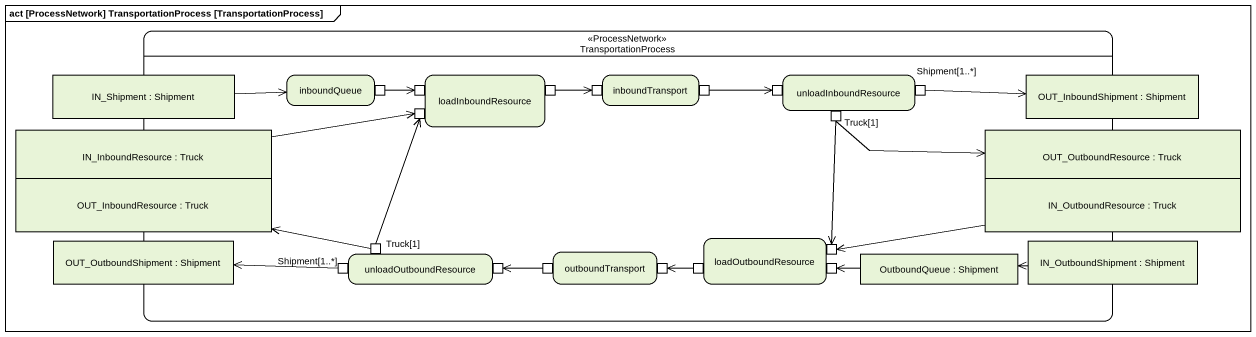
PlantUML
@startuml
mainframe act [ProcessNetwork] TransportationProcess [TransportationProcess]
hide empty description
state TransportationProcess <<ProcessNetwork>> {
  state "IN_Shipment : Shipment" as IN_Shipment <<object>>
  state inboundQueue {
    state pin1 <<outputPin>>
  }
  state loadInboundResource {
    state pin2 <<inputPin>>
    state pin3 <<inputPin>>
    state pin4 <<outputPin>>
  }
  state inboundTransport {
    state pin5 <<inputPin>>
    state pin6 <<outputPin>>
  }
  state unloadInboundResource {
    state pin7 <<inputPin>>
    state "Truck[1]" as Truck_1 <<outputPin>>
    state "Shipment[1..*]" as Shipment_1 <<outputPin>>
  }
  state "OUT_InboundShipment : Shipment" as OUT_InboundShipment <<object>>
  state "IN_InboundResource : Truck" as IN_InboundResource <<object>>
  state "OUT_OutboundResource : Truck" as OUT_OutboundResource <<object>>
  state "OUT_InboundResource : Truck" as OUT_InboundResource <<object>>
  state "IN_OutboundResource : Truck" as IN_OutboundResource <<object>>
  state loadOutboundResource {
    state pin11 <<outputPin>>
    state pin12 <<inputPin>>
    state pin13 <<inputPin>>
  }
  state "OUT_OutboundShipment : Shipment" as OUT_OutboundShipment <<object>>
  state unloadOutboundResource {
    state "Shipment[1..*]" as Shipment_1_2 <<outputPin>>
    state "Truck[1]" as Truck_1_2 <<outputPin>>
    state pin8 <<inputPin>>
  }
  state outboundTransport {
    state pin9 <<outputPin>>
    state pin10 <<inputPin>>
  }
  state "OutboundQueue : Shipment" as OutboundQueue <<object>>
  state "IN_OutboundShipment : Shipment" as IN_OutboundShipment <<object>>
}
IN_Shipment -right-> inboundQueue
pin1 -right-> pin2
pin4 -right-> pin5
pin6 -right-> pin7
Truck_1 -right-> OUT_OutboundResource
Truck_1 --> pin13
Shipment_1 -right-> OUT_InboundShipment
IN_InboundResource -right-> pin3
IN_OutboundResource -left-> pin13
Shipment_1_2 -left-> OUT_OutboundShipment
Truck_1_2 -up-> pin3
Truck_1_2 -left-> OUT_InboundResource
pin9 -left-> pin8
pin11 -left-> pin10
OutboundQueue -left-> pin12
IN_OutboundShipment -left-> OutboundQueue
@enduml
